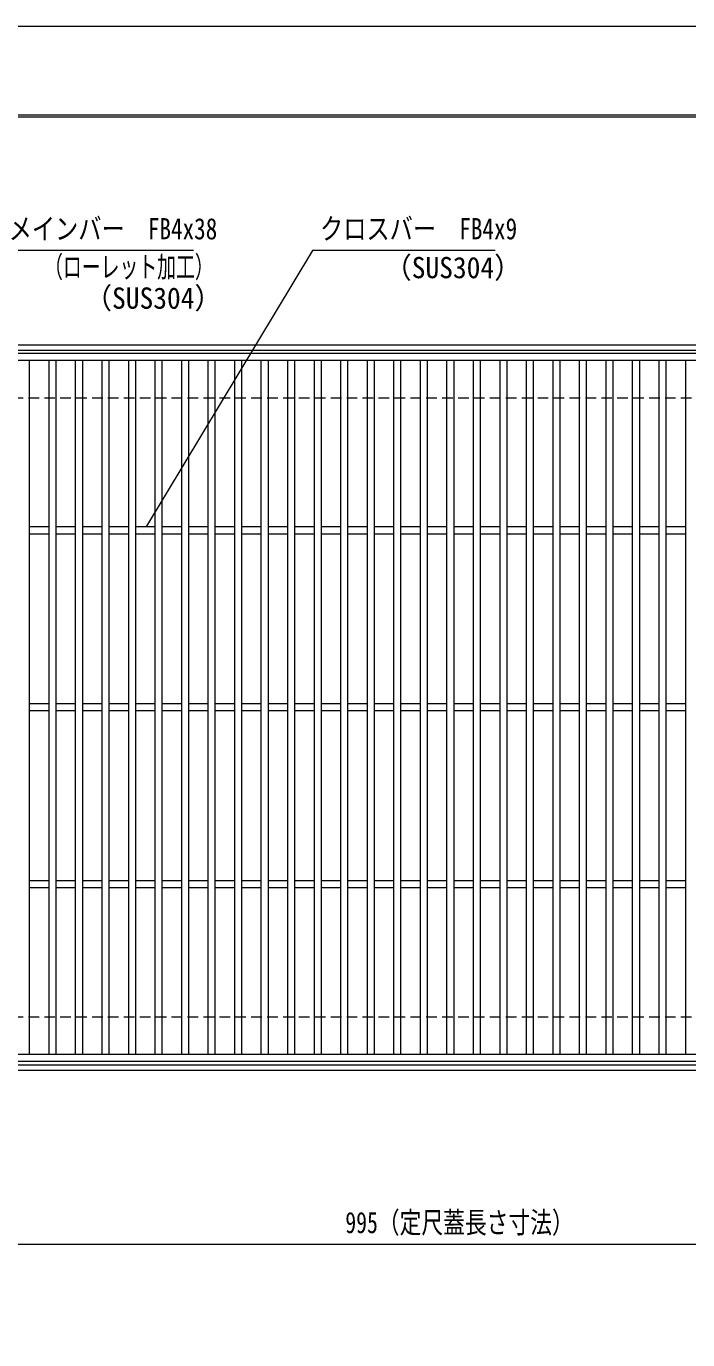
# Model space of a CAD drawing. Units: millimetres, scale not verified. Extents: x -1050 to 1050, y -742 to 742.
# Drawn here: x -533 to -159, y 0 to 742 of the extents above; entities that cross this region are included whole.
import ezdxf
from ezdxf.enums import TextEntityAlignment as Align

# ---------------------------------------------------------------- set-up
doc = ezdxf.new("R2010")
doc.units = ezdxf.units.MM
doc.header["$LTSCALE"] = 5
doc.linetypes.add('DASHED1', pattern=[1.8, 1.2, -0.6])
for name, color, linetype, lineweight in [('0-0_7-図\u3000枠', 4, 'Continuous', 9), ('0-1_寸法注釈', 2, 'Continuous', 9), ('0-3_DEFPOINTS', 134, 'Continuous', 9), ('0-4_蓋', 5, 'Continuous', 9), ('0-8_枠', 7, 'Continuous', 9), ('0-9_溝開口', 4, 'DASHED1', 9)]:
    doc.layers.add(name, color=color, linetype=linetype, lineweight=lineweight)
doc.styles.add('ＭＳ ゴシック', font='')
doc.styles.get('ＭＳ ゴシック').set_extended_font_data('MS Gothic')

msp = doc.modelspace()

# ---------------------------------------------------------------- linework, layer by layer
at = {"layer": '0-0_7-図\u3000枠'}
msp.add_line((-973.75, 691.25), (998.75, 691.25), dxfattribs=at)
msp.add_lwpolyline([(-975, 692.5), (1000, 692.5), (1000, -692.5)], dxfattribs=at)
at = {"layer": '0-1_寸法注釈'}
msp.add_line((-785.45, 53.953), (199.55, 53.953), dxfattribs=at)
for points in [[(-438.147, 615.749), (-547.371, 615.749), (-620.383, 508.117)], [(-267.513, 615.749), (-370.72, 615.749), (-464.747, 459.829)]]:
    msp.add_lwpolyline(points, dxfattribs=at)
at = {"layer": '0-3_DEFPOINTS'}
msp.add_lwpolyline([(-1050, -742.5), (-1050, 742.5), (1050, 742.5), (1050, -742.5)], close=True, dxfattribs=at)
at = {"layer": '0-4_蓋'}
for p, q in [((204.55, 557.475), (-790.45, 557.475)), ((204.55, 553.475), (-790.45, 553.475)), ((-530.95, 553.475), (-530.95, 161.475)), ((-519.95, 553.475), (-519.95, 161.475)), ((-515.95, 553.475), (-515.95, 161.475)), ((-504.95, 553.475), (-504.95, 161.475)), ((-500.95, 553.475), (-500.95, 161.475)), ((-489.95, 553.475), (-489.95, 161.475)), ((-485.95, 553.475), (-485.95, 161.475)), ((-474.95, 553.475), (-474.95, 161.475)), ((-470.95, 553.475), (-470.95, 161.475)), ((-459.95, 553.475), (-459.95, 161.475)), ((-455.95, 553.475), (-455.95, 161.475)), ((-444.95, 553.475), (-444.95, 161.475)), ((-440.95, 553.475), (-440.95, 161.475)), ((-429.95, 553.475), (-429.95, 161.475)), ((-425.95, 553.475), (-425.95, 161.475)), ((-414.95, 553.475), (-414.95, 161.475)), ((-410.95, 553.475), (-410.95, 161.475)), ((-399.95, 553.475), (-399.95, 161.475)), ((-395.95, 553.475), (-395.95, 161.475)), ((-384.95, 553.475), (-384.95, 161.475)), ((-380.95, 553.475), (-380.95, 161.475)), ((-369.95, 553.475), (-369.95, 161.475)), ((-365.95, 553.475), (-365.95, 161.475)), ((-354.95, 553.475), (-354.95, 161.475)), ((-350.95, 553.475), (-350.95, 161.475)), ((-339.95, 553.475), (-339.95, 161.475)), ((-335.95, 553.475), (-335.95, 161.475)), ((-324.95, 553.475), (-324.95, 161.475)), ((-320.95, 553.475), (-320.95, 161.475)), ((-309.95, 553.475), (-309.95, 161.475)), ((-305.95, 553.475), (-305.95, 161.475)), ((-294.95, 553.475), (-294.95, 161.475)), ((-290.95, 553.475), (-290.95, 161.475)), ((-279.95, 553.475), (-279.95, 161.475)), ((-275.95, 553.475), (-275.95, 161.475)), ((-264.95, 553.475), (-264.95, 161.475)), ((-260.95, 553.475), (-260.95, 161.475)), ((-249.95, 553.475), (-249.95, 161.475)), ((-245.95, 553.475), (-245.95, 161.475)), ((-234.95, 553.475), (-234.95, 161.475)), ((-230.95, 553.475), (-230.95, 161.475)), ((-219.95, 553.475), (-219.95, 161.475)), ((-215.95, 553.475), (-215.95, 161.475)), ((-204.95, 553.475), (-204.95, 161.475)), ((-200.95, 553.475), (-200.95, 161.475)), ((-189.95, 553.475), (-189.95, 161.475)), ((-185.95, 553.475), (-185.95, 161.475)), ((-174.95, 553.475), (-174.95, 161.475)), ((-170.95, 553.475), (-170.95, 161.475)), ((-159.95, 553.475), (-159.95, 161.475)), ((-519.95, 459.475), (-530.95, 459.475)), ((-519.95, 455.475), (-530.95, 455.475)), ((-504.95, 459.475), (-515.95, 459.475)), ((-504.95, 455.475), (-515.95, 455.475)), ((-489.95, 459.475), (-500.95, 459.475)), ((-489.95, 455.475), (-500.95, 455.475)), ((-474.95, 459.475), (-485.95, 459.475)), ((-474.95, 455.475), (-485.95, 455.475)), ((-459.95, 459.475), (-470.95, 459.475)), ((-459.95, 455.475), (-470.95, 455.475)), ((-444.95, 459.475), (-455.95, 459.475)), ((-444.95, 455.475), (-455.95, 455.475)), ((-429.95, 459.475), (-440.95, 459.475)), ((-429.95, 455.475), (-440.95, 455.475)), ((-414.95, 459.475), (-425.95, 459.475)), ((-414.95, 455.475), (-425.95, 455.475)), ((-399.95, 459.475), (-410.95, 459.475)), ((-399.95, 455.475), (-410.95, 455.475)), ((-384.95, 459.475), (-395.95, 459.475)), ((-384.95, 455.475), (-395.95, 455.475)), ((-369.95, 459.475), (-380.95, 459.475)), ((-369.95, 455.475), (-380.95, 455.475)), ((-354.95, 459.475), (-365.95, 459.475)), ((-354.95, 455.475), (-365.95, 455.475)), ((-339.95, 459.475), (-350.95, 459.475)), ((-339.95, 455.475), (-350.95, 455.475)), ((-324.95, 459.475), (-335.95, 459.475)), ((-324.95, 455.475), (-335.95, 455.475)), ((-309.95, 459.475), (-320.95, 459.475)), ((-309.95, 455.475), (-320.95, 455.475)), ((-294.95, 459.475), (-305.95, 459.475)), ((-294.95, 455.475), (-305.95, 455.475)), ((-279.95, 459.475), (-290.95, 459.475)), ((-279.95, 455.475), (-290.95, 455.475)), ((-264.95, 459.475), (-275.95, 459.475)), ((-264.95, 455.475), (-275.95, 455.475)), ((-249.95, 459.475), (-260.95, 459.475)), ((-249.95, 455.475), (-260.95, 455.475)), ((-234.95, 459.475), (-245.95, 459.475)), ((-234.95, 455.475), (-245.95, 455.475)), ((-219.95, 459.475), (-230.95, 459.475)), ((-219.95, 455.475), (-230.95, 455.475)), ((-204.95, 459.475), (-215.95, 459.475)), ((-204.95, 455.475), (-215.95, 455.475)), ((-189.95, 459.475), (-200.95, 459.475)), ((-189.95, 455.475), (-200.95, 455.475)), ((-174.95, 459.475), (-185.95, 459.475)), ((-174.95, 455.475), (-185.95, 455.475)), ((-159.95, 459.475), (-170.95, 459.475)), ((-159.95, 455.475), (-170.95, 455.475)), ((-519.95, 359.475), (-530.95, 359.475)), ((-504.95, 359.475), (-515.95, 359.475)), ((-489.95, 359.475), (-500.95, 359.475)), ((-474.95, 359.475), (-485.95, 359.475)), ((-459.95, 359.475), (-470.95, 359.475)), ((-444.95, 359.475), (-455.95, 359.475)), ((-429.95, 359.475), (-440.95, 359.475)), ((-414.95, 359.475), (-425.95, 359.475)), ((-399.95, 359.475), (-410.95, 359.475)), ((-384.95, 359.475), (-395.95, 359.475)), ((-369.95, 359.475), (-380.95, 359.475)), ((-354.95, 359.475), (-365.95, 359.475)), ((-339.95, 359.475), (-350.95, 359.475)), ((-324.95, 359.475), (-335.95, 359.475)), ((-309.95, 359.475), (-320.95, 359.475)), ((-294.95, 359.475), (-305.95, 359.475)), ((-279.95, 359.475), (-290.95, 359.475)), ((-264.95, 359.475), (-275.95, 359.475)), ((-249.95, 359.475), (-260.95, 359.475)), ((-234.95, 359.475), (-245.95, 359.475)), ((-219.95, 359.475), (-230.95, 359.475)), ((-204.95, 359.475), (-215.95, 359.475)), ((-189.95, 359.475), (-200.95, 359.475)), ((-174.95, 359.475), (-185.95, 359.475)), ((-159.95, 359.475), (-170.95, 359.475)), ((-519.95, 355.475), (-530.95, 355.475)), ((-504.95, 355.475), (-515.95, 355.475)), ((-489.95, 355.475), (-500.95, 355.475)), ((-474.95, 355.475), (-485.95, 355.475)), ((-459.95, 355.475), (-470.95, 355.475)), ((-444.95, 355.475), (-455.95, 355.475)), ((-429.95, 355.475), (-440.95, 355.475)), ((-414.95, 355.475), (-425.95, 355.475)), ((-399.95, 355.475), (-410.95, 355.475)), ((-384.95, 355.475), (-395.95, 355.475)), ((-369.95, 355.475), (-380.95, 355.475)), ((-354.95, 355.475), (-365.95, 355.475)), ((-339.95, 355.475), (-350.95, 355.475)), ((-324.95, 355.475), (-335.95, 355.475)), ((-309.95, 355.475), (-320.95, 355.475)), ((-294.95, 355.475), (-305.95, 355.475)), ((-279.95, 355.475), (-290.95, 355.475)), ((-264.95, 355.475), (-275.95, 355.475)), ((-249.95, 355.475), (-260.95, 355.475)), ((-234.95, 355.475), (-245.95, 355.475)), ((-219.95, 355.475), (-230.95, 355.475)), ((-204.95, 355.475), (-215.95, 355.475)), ((-189.95, 355.475), (-200.95, 355.475)), ((-174.95, 355.475), (-185.95, 355.475)), ((-159.95, 355.475), (-170.95, 355.475)), ((-519.95, 259.475), (-530.95, 259.475)), ((-519.95, 255.475), (-530.95, 255.475)), ((-504.95, 259.475), (-515.95, 259.475)), ((-504.95, 255.475), (-515.95, 255.475)), ((-489.95, 259.475), (-500.95, 259.475)), ((-489.95, 255.475), (-500.95, 255.475)), ((-474.95, 259.475), (-485.95, 259.475)), ((-474.95, 255.475), (-485.95, 255.475)), ((-459.95, 259.475), (-470.95, 259.475)), ((-459.95, 255.475), (-470.95, 255.475)), ((-444.95, 259.475), (-455.95, 259.475)), ((-444.95, 255.475), (-455.95, 255.475)), ((-429.95, 259.475), (-440.95, 259.475)), ((-429.95, 255.475), (-440.95, 255.475)), ((-414.95, 259.475), (-425.95, 259.475)), ((-414.95, 255.475), (-425.95, 255.475)), ((-399.95, 259.475), (-410.95, 259.475)), ((-399.95, 255.475), (-410.95, 255.475)), ((-384.95, 259.475), (-395.95, 259.475)), ((-384.95, 255.475), (-395.95, 255.475)), ((-369.95, 259.475), (-380.95, 259.475)), ((-369.95, 255.475), (-380.95, 255.475)), ((-354.95, 259.475), (-365.95, 259.475)), ((-354.95, 255.475), (-365.95, 255.475)), ((-339.95, 259.475), (-350.95, 259.475)), ((-339.95, 255.475), (-350.95, 255.475)), ((-324.95, 259.475), (-335.95, 259.475)), ((-324.95, 255.475), (-335.95, 255.475)), ((-309.95, 259.475), (-320.95, 259.475)), ((-309.95, 255.475), (-320.95, 255.475)), ((-294.95, 259.475), (-305.95, 259.475)), ((-294.95, 255.475), (-305.95, 255.475)), ((-279.95, 259.475), (-290.95, 259.475)), ((-279.95, 255.475), (-290.95, 255.475)), ((-264.95, 259.475), (-275.95, 259.475)), ((-264.95, 255.475), (-275.95, 255.475)), ((-249.95, 259.475), (-260.95, 259.475)), ((-249.95, 255.475), (-260.95, 255.475)), ((-234.95, 259.475), (-245.95, 259.475)), ((-234.95, 255.475), (-245.95, 255.475)), ((-219.95, 259.475), (-230.95, 259.475)), ((-219.95, 255.475), (-230.95, 255.475)), ((-204.95, 259.475), (-215.95, 259.475)), ((-204.95, 255.475), (-215.95, 255.475)), ((-189.95, 259.475), (-200.95, 259.475)), ((-189.95, 255.475), (-200.95, 255.475)), ((-174.95, 259.475), (-185.95, 259.475)), ((-174.95, 255.475), (-185.95, 255.475)), ((-159.95, 259.475), (-170.95, 259.475)), ((-159.95, 255.475), (-170.95, 255.475)), ((-790.45, 161.475), (204.55, 161.475)), ((-790.45, 157.475), (204.55, 157.475))]:
    msp.add_line(p, q, dxfattribs=at)
at = {"layer": '0-8_枠'}
for p, q in [((-795.45, 562.475), (409.55, 562.475)), ((-792.45, 559.475), (407.714, 559.475)), ((-795.45, 152.475), (409.55, 152.475)), ((-792.45, 155.475), (411.386, 155.475))]:
    msp.add_line(p, q, dxfattribs=at)
at = {"layer": '0-9_溝開口'}
for p, q in [((-765.45, 532.475), (204.55, 532.475)), ((-765.45, 182.475), (204.55, 182.475))]:
    msp.add_line(p, q, dxfattribs=at)

# ---------------------------------------------------------------- texts
at = {"layer": '0-1_寸法注釈', "color": 7, "style": 'ＭＳ ゴシック'}
for s, height, width, p in [('メインバー\u3000FB4x38', 12.02, 0.8, (-542.594, 618.436)), ('クロスバー\u3000FB4x9', 12.03, 0.8, (-366.554, 618.436)), ('（ローレット加工）', 12.02, 0.65, (-522.589, 596.881)), ('（SUS304）', 12.02, 0.95, (-330.27, 596.463)), ('（SUS304）', 12.02, 0.95, (-499.742, 579.216)), ('995（定尺蓋長さ寸法）', 12.03, 0.75, (-352.249, 56.64))]:
    msp.add_text(s, height=height, dxfattribs=dict(at, width=width)).set_placement(p, align=Align.BOTTOM_LEFT)

doc.saveas('drawing.dxf')
